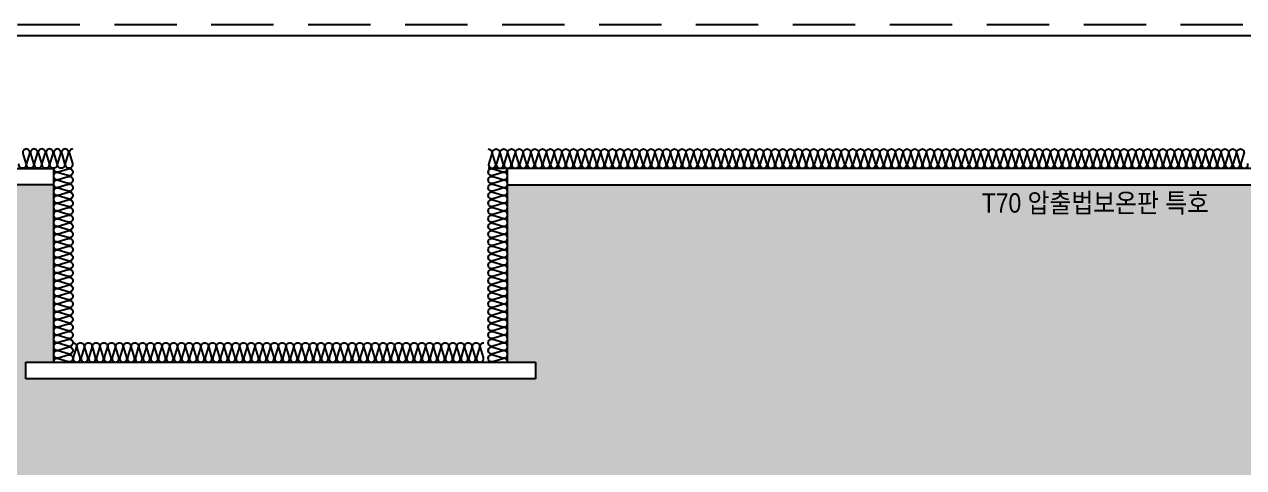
# Model space of a CAD drawing. Header units: millimetres. Extents: x 17311 to 801382, y -242618 to -104888.
# Drawn here: x 126370 to 130773, y -227259 to -225658 of the extents above; entities that cross this region are included whole.
import ezdxf
from ezdxf.enums import TextEntityAlignment as Align

# ---------------------------------------------------------------- set-up
doc = ezdxf.new("R2010")
doc.units = ezdxf.units.MM
doc.header["$LTSCALE"] = 250
doc.linetypes.add('HID', pattern=[2.8, 1.8, -1])
doc.linetypes.add('HIDDEN', pattern=[9.525, 6.35, -3.175])
for name, color, linetype in [('A-FIN-8', 8, 'Continuous'), ('A-버림CONC', 4, 'Continuous'), ('ISL', 251, 'Continuous'), ('인테리어', 7, 'HIDDEN'), ('지반', 254, 'Continuous')]:
    doc.layers.add(name, color=color, linetype=linetype)
doc.layers.add('NOPLOT-단열', color=225, linetype='Continuous', plot=False)
doc.styles.add('Gdim', font='')
doc.styles.get('Gdim').set_extended_font_data('Dotum')

msp = doc.modelspace()

# ---------------------------------------------------------------- hatches: boundary and pattern name
at = {"layer": '지반'}
h = msp.add_hatch(dxfattribs=at)
h.set_pattern_fill('EARTH', color=251, scale=70, angle=45)
h.paths.add_polyline_path([(19867.6, -225858.4), (19867.6, -231658.4), (170632.4, -231658.4), (170632.4, -225896), (163495.3, -225758.4), (163495.3, -226258.4), (163595.3, -226258.4), (163595.3, -226318.4), (162015.3, -226318.4), (162015.3, -227028.4), (162115.3, -227028.4), (162115.3, -227088.4), (157775.3, -227088.4), (157775.3, -227028.4), (157875.3, -227028.4), (157875.3, -226238.4), (149735.3, -226238.4), (149665.3, -226168.4), (136125.3, -226168.4), (136055.3, -226238.4), (128115.3, -226238.4), (128115.3, -226878.4), (128215.3, -226878.4), (128215.3, -226938.4), (126375.3, -226938.4), (126375.3, -226878.4), (126475.3, -226878.4), (126475.3, -226238.4), (126045.3, -226238.4), (126045.3, -226178.4), (126145.3, -226178.4), (126145.3, -225758.4), (27395.3, -225758.4), (27395.3, -225858.4)])

# ---------------------------------------------------------------- linework, layer by layer
at = {"layer": 'A-FIN-8'}
msp.add_line((126341.6, -225698.4), (133695.4, -225698.4), dxfattribs=at)
at = {"layer": 'A-버림CONC'}
for p, q in [((126375.3, -226938.4), (126375.3, -226878.4)), ((126375.3, -226878.4), (128215.3, -226878.4)), ((128215.3, -226878.4), (128215.3, -226938.4)), ((128215.3, -226938.4), (126375.3, -226938.4))]:
    msp.add_line(p, q, dxfattribs=at)
at = {"layer": 'A-버림CONC', "elevation": 0}
for points in [[(126475.3, -226238.4), (126045.3, -226238.4), (126045.3, -226178.4), (126475.3, -226178.4)], [(128115.3, -226238.4), (136055.3, -226238.4)]]:
    msp.add_lwpolyline(points, dxfattribs=at)
at = {"layer": 'ISL', "elevation": 0}
for points in [[(126545.2, -226108.4, 0.509267), (126532.9, -226125.4), (126543.6, -226161.4, -1.372593), (126518.9, -226161.4), (126529.6, -226125.4, 0.509267), (126517.2, -226108.4, 0.509267), (126504.9, -226125.4), (126515.6, -226161.4, -1.372593), (126490.9, -226161.4), (126501.6, -226125.4, 0.509267), (126489.2, -226108.4, 0.509267), (126476.9, -226125.4), (126487.6, -226161.4, -1.372593), (126462.9, -226161.4), (126473.6, -226125.4, 0.509267), (126461.2, -226108.4, 0.509267), (126448.9, -226125.4), (126459.6, -226161.4, -1.372593), (126434.9, -226161.4), (126445.6, -226125.4, 0.509267), (126433.2, -226108.4, 0.509267), (126420.9, -226125.4), (126431.6, -226161.4, -1.372593), (126406.9, -226161.4), (126417.6, -226125.4, 0.509267), (126405.2, -226108.4, 0.509267), (126392.9, -226125.4), (126403.6, -226161.4, -1.372593), (126378.9, -226161.4), (126389.6, -226125.4, 0.509267), (126377.2, -226108.4, 0.509267), (126364.9, -226125.4), (126375.6, -226161.4, -1.372593), (126350.9, -226161.4)], [(128045.3, -226108.4, -0.509267), (128057.6, -226125.4), (128046.9, -226161.4, 1.372593), (128071.6, -226161.4), (128060.9, -226125.4, -0.509267), (128073.3, -226108.4, -0.509267), (128085.6, -226125.4), (128074.9, -226161.4, 1.372593), (128099.6, -226161.4), (128088.9, -226125.4, -0.509267), (128101.3, -226108.4, -0.509267), (128113.6, -226125.4), (128102.9, -226161.4, 1.372593), (128127.6, -226161.4), (128116.9, -226125.4, -0.509267), (128129.3, -226108.4, -0.509267), (128141.6, -226125.4), (128130.9, -226161.4, 1.372593), (128155.6, -226161.4), (128144.9, -226125.4, -0.509267), (128157.3, -226108.4, -0.509267), (128169.6, -226125.4), (128158.9, -226161.4, 1.372593), (128183.6, -226161.4), (128172.9, -226125.4, -0.509267), (128185.3, -226108.4, -0.509267), (128197.6, -226125.4), (128186.9, -226161.4, 1.372593), (128211.6, -226161.4), (128200.9, -226125.4, -0.509267), (128213.3, -226108.4, -0.509267), (128225.6, -226125.4), (128214.9, -226161.4, 1.372593), (128239.6, -226161.4), (128228.9, -226125.4, -0.509267), (128241.3, -226108.4, -0.509267), (128253.6, -226125.4), (128242.9, -226161.4, 1.372593), (128267.6, -226161.4), (128256.9, -226125.4, -0.509267), (128269.3, -226108.4, -0.509267), (128281.6, -226125.4), (128270.9, -226161.4, 1.372593), (128295.6, -226161.4), (128284.9, -226125.4, -0.509267), (128297.3, -226108.4, -0.509267), (128309.6, -226125.4), (128298.9, -226161.4, 1.372593), (128323.6, -226161.4), (128312.9, -226125.4, -0.509267), (128325.3, -226108.4, -0.509267), (128337.6, -226125.4), (128326.9, -226161.4, 1.372593), (128351.6, -226161.4), (128340.9, -226125.4, -0.509267), (128353.3, -226108.4, -0.509267), (128365.6, -226125.4), (128354.9, -226161.4, 1.372593), (128379.6, -226161.4), (128368.9, -226125.4, -0.509267), (128381.3, -226108.4, -0.509267), (128393.6, -226125.4), (128382.9, -226161.4, 1.372593), (128407.6, -226161.4), (128396.9, -226125.4, -0.509267), (128409.3, -226108.4, -0.509267), (128421.6, -226125.4), (128410.9, -226161.4, 1.372593), (128435.6, -226161.4), (128424.9, -226125.4, -0.509267), (128437.3, -226108.4, -0.509267), (128449.6, -226125.4), (128438.9, -226161.4, 1.372593), (128463.6, -226161.4), (128452.9, -226125.4, -0.509267), (128465.3, -226108.4, -0.509267), (128477.6, -226125.4), (128466.9, -226161.4, 1.372593), (128491.6, -226161.4), (128480.9, -226125.4, -0.509267), (128493.3, -226108.4, -0.509267), (128505.6, -226125.4), (128494.9, -226161.4, 1.372593), (128519.6, -226161.4), (128508.9, -226125.4, -0.509267), (128521.3, -226108.4, -0.509267), (128533.6, -226125.4), (128522.9, -226161.4, 1.372593), (128547.6, -226161.4), (128536.9, -226125.4, -0.509267), (128549.3, -226108.4, -0.509267), (128561.6, -226125.4), (128550.9, -226161.4, 1.372593), (128575.6, -226161.4), (128564.9, -226125.4, -0.509267), (128577.3, -226108.4, -0.509267), (128589.6, -226125.4), (128578.9, -226161.4, 1.372593), (128603.6, -226161.4), (128592.9, -226125.4, -0.509267), (128605.3, -226108.4, -0.509267), (128617.6, -226125.4), (128606.9, -226161.4, 1.372593), (128631.6, -226161.4), (128620.9, -226125.4, -0.509267), (128633.3, -226108.4, -0.509267), (128645.6, -226125.4), (128634.9, -226161.4, 1.372593), (128659.6, -226161.4), (128648.9, -226125.4, -0.509267), (128661.3, -226108.4, -0.509267), (128673.6, -226125.4), (128662.9, -226161.4, 1.372593), (128687.6, -226161.4), (128676.9, -226125.4, -0.509267), (128689.3, -226108.4, -0.509267), (128701.6, -226125.4), (128690.9, -226161.4, 1.372593), (128715.6, -226161.4), (128704.9, -226125.4, -0.509267), (128717.3, -226108.4, -0.509267), (128729.6, -226125.4), (128718.9, -226161.4, 1.372593), (128743.6, -226161.4), (128732.9, -226125.4, -0.509267), (128745.3, -226108.4, -0.509267), (128757.6, -226125.4), (128746.9, -226161.4, 1.372593), (128771.6, -226161.4), (128760.9, -226125.4, -0.509267), (128773.3, -226108.4, -0.509267), (128785.6, -226125.4), (128774.9, -226161.4, 1.372593), (128799.6, -226161.4), (128788.9, -226125.4, -0.509267), (128801.3, -226108.4, -0.509267), (128813.6, -226125.4), (128802.9, -226161.4, 1.372593), (128827.6, -226161.4), (128816.9, -226125.4, -0.509267), (128829.3, -226108.4, -0.509267), (128841.6, -226125.4), (128830.9, -226161.4, 1.372593), (128855.6, -226161.4), (128844.9, -226125.4, -0.509267), (128857.3, -226108.4, -0.509267), (128869.6, -226125.4), (128858.9, -226161.4, 1.372593), (128883.6, -226161.4), (128872.9, -226125.4, -0.509267), (128885.3, -226108.4, -0.509267), (128897.6, -226125.4), (128886.9, -226161.4, 1.372593), (128911.6, -226161.4), (128900.9, -226125.4, -0.509267), (128913.3, -226108.4, -0.509267), (128925.6, -226125.4), (128914.9, -226161.4, 1.372593), (128939.6, -226161.4), (128928.9, -226125.4, -0.509267), (128941.3, -226108.4, -0.509267), (128953.6, -226125.4), (128942.9, -226161.4, 1.372593), (128967.6, -226161.4), (128956.9, -226125.4, -0.509267), (128969.3, -226108.4, -0.509267), (128981.6, -226125.4), (128970.9, -226161.4, 1.372593), (128995.6, -226161.4), (128984.9, -226125.4, -0.509267), (128997.3, -226108.4, -0.509267), (129009.6, -226125.4), (128998.9, -226161.4, 1.372593), (129023.6, -226161.4), (129012.9, -226125.4, -0.509267), (129025.3, -226108.4, -0.509267), (129037.6, -226125.4), (129026.9, -226161.4, 1.372593), (129051.6, -226161.4), (129040.9, -226125.4, -0.509267), (129053.3, -226108.4, -0.509267), (129065.6, -226125.4), (129054.9, -226161.4, 1.372593), (129079.6, -226161.4), (129068.9, -226125.4, -0.509267), (129081.3, -226108.4, -0.509267), (129093.6, -226125.4), (129082.9, -226161.4, 1.372593), (129107.6, -226161.4), (129096.9, -226125.4, -0.509267), (129109.3, -226108.4, -0.509267), (129121.6, -226125.4), (129110.9, -226161.4, 1.372593), (129135.6, -226161.4), (129124.9, -226125.4, -0.509267), (129137.3, -226108.4, -0.509267), (129149.6, -226125.4), (129138.9, -226161.4, 1.372593), (129163.6, -226161.4), (129152.9, -226125.4, -0.509267), (129165.3, -226108.4, -0.509267), (129177.6, -226125.4), (129166.9, -226161.4, 1.372593), (129191.6, -226161.4), (129180.9, -226125.4, -0.509267), (129193.3, -226108.4, -0.509267), (129205.6, -226125.4), (129194.9, -226161.4, 1.372593), (129219.6, -226161.4), (129208.9, -226125.4, -0.509267), (129221.3, -226108.4, -0.509267), (129233.6, -226125.4), (129222.9, -226161.4, 1.372593), (129247.6, -226161.4), (129236.9, -226125.4, -0.509267), (129249.3, -226108.4, -0.509267), (129261.6, -226125.4), (129250.9, -226161.4, 1.372593), (129275.6, -226161.4), (129264.9, -226125.4, -0.509267), (129277.3, -226108.4, -0.509267), (129289.6, -226125.4), (129278.9, -226161.4, 1.372593), (129303.6, -226161.4), (129292.9, -226125.4, -0.509267), (129305.3, -226108.4, -0.509267), (129317.6, -226125.4), (129306.9, -226161.4, 1.372593), (129331.6, -226161.4), (129320.9, -226125.4, -0.509267), (129333.3, -226108.4, -0.509267), (129345.6, -226125.4), (129334.9, -226161.4, 1.372593), (129359.6, -226161.4), (129348.9, -226125.4, -0.509267), (129361.3, -226108.4, -0.509267), (129373.6, -226125.4), (129362.9, -226161.4, 1.372593), (129387.6, -226161.4), (129376.9, -226125.4, -0.509267), (129389.3, -226108.4, -0.509267), (129401.6, -226125.4), (129390.9, -226161.4, 1.372593), (129415.6, -226161.4), (129404.9, -226125.4, -0.509267), (129417.3, -226108.4, -0.509267), (129429.6, -226125.4), (129418.9, -226161.4, 1.372593), (129443.6, -226161.4), (129432.9, -226125.4, -0.509267), (129445.3, -226108.4, -0.509267), (129457.6, -226125.4), (129446.9, -226161.4, 1.372593), (129471.6, -226161.4), (129460.9, -226125.4, -0.509267), (129473.3, -226108.4, -0.509267), (129485.6, -226125.4), (129474.9, -226161.4, 1.372593), (129499.6, -226161.4), (129488.9, -226125.4, -0.509267), (129501.3, -226108.4, -0.509267), (129513.6, -226125.4), (129502.9, -226161.4, 1.372593), (129527.6, -226161.4), (129516.9, -226125.4, -0.509267), (129529.3, -226108.4, -0.509267), (129541.6, -226125.4), (129530.9, -226161.4, 1.372593), (129555.6, -226161.4), (129544.9, -226125.4, -0.509267), (129557.3, -226108.4, -0.509267), (129569.6, -226125.4), (129558.9, -226161.4, 1.372593), (129583.6, -226161.4), (129572.9, -226125.4, -0.509267), (129585.3, -226108.4, -0.509267), (129597.6, -226125.4), (129586.9, -226161.4, 1.372593), (129611.6, -226161.4), (129600.9, -226125.4, -0.509267), (129613.3, -226108.4, -0.509267), (129625.6, -226125.4), (129614.9, -226161.4, 1.372593), (129639.6, -226161.4), (129628.9, -226125.4, -0.509267), (129641.3, -226108.4, -0.509267), (129653.6, -226125.4), (129642.9, -226161.4, 1.372593), (129667.6, -226161.4), (129656.9, -226125.4, -0.509267), (129669.3, -226108.4, -0.509267), (129681.6, -226125.4), (129670.9, -226161.4, 1.372593), (129695.6, -226161.4), (129684.9, -226125.4, -0.509267), (129697.3, -226108.4, -0.509267), (129709.6, -226125.4), (129698.9, -226161.4, 1.372593), (129723.6, -226161.4), (129712.9, -226125.4, -0.509267), (129725.3, -226108.4, -0.509267), (129737.6, -226125.4), (129726.9, -226161.4, 1.372593), (129751.6, -226161.4), (129740.9, -226125.4, -0.509267), (129753.3, -226108.4, -0.509267), (129765.6, -226125.4), (129754.9, -226161.4, 1.372593), (129779.6, -226161.4), (129768.9, -226125.4, -0.509267), (129781.3, -226108.4, -0.509267), (129793.6, -226125.4), (129782.9, -226161.4, 1.372593), (129807.6, -226161.4), (129796.9, -226125.4, -0.509267), (129809.3, -226108.4, -0.509267), (129821.6, -226125.4), (129810.9, -226161.4, 1.372593), (129835.6, -226161.4), (129824.9, -226125.4, -0.509267), (129837.3, -226108.4, -0.509267), (129849.6, -226125.4), (129838.9, -226161.4, 1.372593), (129863.6, -226161.4), (129852.9, -226125.4, -0.509267), (129865.3, -226108.4, -0.509267), (129877.6, -226125.4), (129866.9, -226161.4, 1.372593), (129891.6, -226161.4), (129880.9, -226125.4, -0.509267), (129893.3, -226108.4, -0.509267), (129905.6, -226125.4), (129894.9, -226161.4, 1.372593), (129919.6, -226161.4), (129908.9, -226125.4, -0.509267), (129921.3, -226108.4, -0.509267), (129933.6, -226125.4), (129922.9, -226161.4, 1.372593), (129947.6, -226161.4), (129936.9, -226125.4, -0.509267), (129949.3, -226108.4, -0.509267), (129961.6, -226125.4), (129950.9, -226161.4, 1.372593), (129975.6, -226161.4), (129964.9, -226125.4, -0.509267), (129977.3, -226108.4, -0.509267), (129989.6, -226125.4), (129978.9, -226161.4, 1.372593), (130003.6, -226161.4), (129992.9, -226125.4, -0.509267), (130005.3, -226108.4, -0.509267), (130017.6, -226125.4), (130006.9, -226161.4, 1.372593), (130031.6, -226161.4), (130020.9, -226125.4, -0.509267), (130033.3, -226108.4, -0.509267), (130045.6, -226125.4), (130034.9, -226161.4, 1.372593), (130059.6, -226161.4), (130048.9, -226125.4, -0.509267), (130061.3, -226108.4, -0.509267), (130073.6, -226125.4), (130062.9, -226161.4, 1.372593), (130087.6, -226161.4), (130076.9, -226125.4, -0.509267), (130089.3, -226108.4, -0.509267), (130101.6, -226125.4), (130090.9, -226161.4, 1.372593), (130115.6, -226161.4), (130104.9, -226125.4, -0.509267), (130117.3, -226108.4, -0.509267), (130129.6, -226125.4), (130118.9, -226161.4, 1.372593), (130143.6, -226161.4), (130132.9, -226125.4, -0.509267), (130145.3, -226108.4, -0.509267), (130157.6, -226125.4), (130146.9, -226161.4, 1.372593), (130171.6, -226161.4), (130160.9, -226125.4, -0.509267), (130173.3, -226108.4, -0.509267), (130185.6, -226125.4), (130174.9, -226161.4, 1.372593), (130199.6, -226161.4), (130188.9, -226125.4, -0.509267), (130201.3, -226108.4, -0.509267), (130213.6, -226125.4), (130202.9, -226161.4, 1.372593), (130227.6, -226161.4), (130216.9, -226125.4, -0.509267), (130229.3, -226108.4, -0.509267), (130241.6, -226125.4), (130230.9, -226161.4, 1.372593), (130255.6, -226161.4), (130244.9, -226125.4, -0.509267), (130257.3, -226108.4, -0.509267), (130269.6, -226125.4), (130258.9, -226161.4, 1.372593), (130283.6, -226161.4), (130272.9, -226125.4, -0.509267), (130285.3, -226108.4, -0.509267), (130297.6, -226125.4), (130286.9, -226161.4, 1.372593), (130311.6, -226161.4), (130300.9, -226125.4, -0.509267), (130313.3, -226108.4, -0.509267), (130325.6, -226125.4), (130314.9, -226161.4, 1.372593), (130339.6, -226161.4), (130328.9, -226125.4, -0.509267), (130341.3, -226108.4, -0.509267), (130353.6, -226125.4), (130342.9, -226161.4, 1.372593), (130367.6, -226161.4), (130356.9, -226125.4, -0.509267), (130369.3, -226108.4, -0.509267), (130381.6, -226125.4), (130370.9, -226161.4, 1.372593), (130395.6, -226161.4), (130384.9, -226125.4, -0.509267), (130397.3, -226108.4, -0.509267), (130409.6, -226125.4), (130398.9, -226161.4, 1.372593), (130423.6, -226161.4), (130412.9, -226125.4, -0.509267), (130425.3, -226108.4, -0.509267), (130437.6, -226125.4), (130426.9, -226161.4, 1.372593), (130451.6, -226161.4), (130440.9, -226125.4, -0.509267), (130453.3, -226108.4, -0.509267), (130465.6, -226125.4), (130454.9, -226161.4, 1.372593), (130479.6, -226161.4), (130468.9, -226125.4, -0.509267), (130481.3, -226108.4, -0.509267), (130493.6, -226125.4), (130482.9, -226161.4, 1.372593), (130507.6, -226161.4), (130496.9, -226125.4, -0.509267), (130509.3, -226108.4, -0.509267), (130521.6, -226125.4), (130510.9, -226161.4, 1.372593), (130535.6, -226161.4), (130524.9, -226125.4, -0.509267), (130537.3, -226108.4, -0.509267), (130549.6, -226125.4), (130538.9, -226161.4, 1.372593), (130563.6, -226161.4), (130552.9, -226125.4, -0.509267), (130565.3, -226108.4, -0.509267), (130577.6, -226125.4), (130566.9, -226161.4, 1.372593), (130591.6, -226161.4), (130580.9, -226125.4, -0.509267), (130593.3, -226108.4, -0.509267), (130605.6, -226125.4), (130594.9, -226161.4, 1.372593), (130619.6, -226161.4), (130608.9, -226125.4, -0.509267), (130621.3, -226108.4, -0.509267), (130633.6, -226125.4), (130622.9, -226161.4, 1.372593), (130647.6, -226161.4), (130636.9, -226125.4, -0.509267), (130649.3, -226108.4, -0.509267), (130661.6, -226125.4), (130650.9, -226161.4, 1.372593), (130675.6, -226161.4), (130664.9, -226125.4, -0.509267), (130677.3, -226108.4, -0.509267), (130689.6, -226125.4), (130678.9, -226161.4, 1.372593), (130703.6, -226161.4), (130692.9, -226125.4, -0.509267), (130705.3, -226108.4, -0.509267), (130717.6, -226125.4), (130706.9, -226161.4, 1.372593), (130731.6, -226161.4), (130720.9, -226125.4, -0.509267), (130733.3, -226108.4, -0.509267), (130745.6, -226125.4), (130734.9, -226161.4, 1.372593), (130759.6, -226161.4), (130748.9, -226125.4, -0.509267), (130761.3, -226108.4, -0.509267), (130773.6, -226125.4), (130762.9, -226161.4, 1.372593), (130787.6, -226161.4)], [(126475.3, -226178.4, 0.509267), (126492.2, -226190.8), (126528.3, -226180.1, -1.372593), (126528.3, -226204.8), (126492.2, -226194.1, 0.509267), (126475.3, -226206.4, 0.509267), (126492.2, -226218.8), (126528.3, -226208.1, -1.372593), (126528.3, -226232.8), (126492.2, -226222.1, 0.509267), (126475.3, -226234.4, 0.509267), (126492.2, -226246.8), (126528.3, -226236.1, -1.372593), (126528.3, -226260.8), (126492.2, -226250.1, 0.509267), (126475.3, -226262.4, 0.509267), (126492.2, -226274.8), (126528.3, -226264.1, -1.372593), (126528.3, -226288.8), (126492.2, -226278.1, 0.509267), (126475.3, -226290.4, 0.509267), (126492.2, -226302.8), (126528.3, -226292.1, -1.372593), (126528.3, -226316.8), (126492.2, -226306.1, 0.509267), (126475.3, -226318.4, 0.509267), (126492.2, -226330.8), (126528.3, -226320.1, -1.372593), (126528.3, -226344.8), (126492.2, -226334.1, 0.509267), (126475.3, -226346.4, 0.509267), (126492.2, -226358.8), (126528.3, -226348.1, -1.372593), (126528.3, -226372.8), (126492.2, -226362.1, 0.509267), (126475.3, -226374.4, 0.509267), (126492.2, -226386.8), (126528.3, -226376.1, -1.372593), (126528.3, -226400.8), (126492.2, -226390.1, 0.509267), (126475.3, -226402.4, 0.509267), (126492.2, -226414.8), (126528.3, -226404.1, -1.372593), (126528.3, -226428.8), (126492.2, -226418.1, 0.509267), (126475.3, -226430.4, 0.509267), (126492.2, -226442.8), (126528.3, -226432.1, -1.372593), (126528.3, -226456.8), (126492.2, -226446.1, 0.509267), (126475.3, -226458.4, 0.509267), (126492.2, -226470.8), (126528.3, -226460.1, -1.372593), (126528.3, -226484.8), (126492.2, -226474.1, 0.509267), (126475.3, -226486.4, 0.509267), (126492.2, -226498.8), (126528.3, -226488.1, -1.372593), (126528.3, -226512.8), (126492.2, -226502.1, 0.509267), (126475.3, -226514.4, 0.509267), (126492.2, -226526.8), (126528.3, -226516.1, -1.372593), (126528.3, -226540.8), (126492.2, -226530.1, 0.509267), (126475.3, -226542.4, 0.509267), (126492.2, -226554.8), (126528.3, -226544.1, -1.372593), (126528.3, -226568.8), (126492.2, -226558.1, 0.509267), (126475.3, -226570.4, 0.509267), (126492.2, -226582.8), (126528.3, -226572.1, -1.372593), (126528.3, -226596.8), (126492.2, -226586.1, 0.509267), (126475.3, -226598.4, 0.509267), (126492.2, -226610.8), (126528.3, -226600.1, -1.372593), (126528.3, -226624.8), (126492.2, -226614.1, 0.509267), (126475.3, -226626.4, 0.509267), (126492.2, -226638.8), (126528.3, -226628.1, -1.372593), (126528.3, -226652.8), (126492.2, -226642.1, 0.509267), (126475.3, -226654.4, 0.509267), (126492.2, -226666.8), (126528.3, -226656.1, -1.372593), (126528.3, -226680.8), (126492.2, -226670.1, 0.509267), (126475.3, -226682.4, 0.509267), (126492.2, -226694.8), (126528.3, -226684.1, -1.372593), (126528.3, -226708.8), (126492.2, -226698.1, 0.509267), (126475.3, -226710.4, 0.509267), (126492.2, -226722.8), (126528.3, -226712.1, -1.372593), (126528.3, -226736.8), (126492.2, -226726.1, 0.509267), (126475.3, -226738.4, 0.509267), (126492.2, -226750.8), (126528.3, -226740.1, -1.372593), (126528.3, -226764.8), (126492.2, -226754.1, 0.509267), (126475.3, -226766.4, 0.509267), (126492.2, -226778.8), (126528.3, -226768.1, -1.372593), (126528.3, -226792.8), (126492.2, -226782.1, 0.509267), (126475.3, -226794.4, 0.509267), (126492.2, -226806.8), (126528.3, -226796.1, -1.372593), (126528.3, -226820.8), (126492.2, -226810.1, 0.509267), (126475.3, -226822.4, 0.509267), (126492.2, -226834.8), (126528.3, -226824.1, -1.372593), (126528.3, -226848.8), (126492.2, -226838.1, 0.509267), (126475.3, -226850.4, 0.509267), (126492.2, -226862.8), (126528.3, -226852.1, -1.372593), (126528.3, -226876.8), (126492.2, -226866.1, 0.509267), (126475.3, -226878.4)], [(128115.3, -226878.4, 0.509267), (128098.3, -226866), (128062.2, -226876.8, -1.372593), (128062.2, -226852), (128098.3, -226862.8, 0.509267), (128115.3, -226850.4, 0.509267), (128098.3, -226838), (128062.2, -226848.8, -1.372593), (128062.2, -226824), (128098.3, -226834.8, 0.509267), (128115.3, -226822.4, 0.509267), (128098.3, -226810), (128062.2, -226820.8, -1.372593), (128062.2, -226796), (128098.3, -226806.8, 0.509267), (128115.3, -226794.4, 0.509267), (128098.3, -226782), (128062.2, -226792.8, -1.372593), (128062.2, -226768), (128098.3, -226778.8, 0.509267), (128115.3, -226766.4, 0.509267), (128098.3, -226754), (128062.2, -226764.8, -1.372593), (128062.2, -226740), (128098.3, -226750.8, 0.509267), (128115.3, -226738.4, 0.509267), (128098.3, -226726), (128062.2, -226736.8, -1.372593), (128062.2, -226712), (128098.3, -226722.8, 0.509267), (128115.3, -226710.4, 0.509267), (128098.3, -226698), (128062.2, -226708.8, -1.372593), (128062.2, -226684), (128098.3, -226694.8, 0.509267), (128115.3, -226682.4, 0.509267), (128098.3, -226670), (128062.2, -226680.8, -1.372593), (128062.2, -226656), (128098.3, -226666.8, 0.509267), (128115.3, -226654.4, 0.509267), (128098.3, -226642), (128062.2, -226652.8, -1.372593), (128062.2, -226628), (128098.3, -226638.8, 0.509267), (128115.3, -226626.4, 0.509267), (128098.3, -226614), (128062.2, -226624.8, -1.372593), (128062.2, -226600), (128098.3, -226610.8, 0.509267), (128115.3, -226598.4, 0.509267), (128098.3, -226586), (128062.2, -226596.8, -1.372593), (128062.2, -226572), (128098.3, -226582.8, 0.509267), (128115.3, -226570.4, 0.509267), (128098.3, -226558), (128062.2, -226568.8, -1.372593), (128062.2, -226544), (128098.3, -226554.8, 0.509267), (128115.3, -226542.4, 0.509267), (128098.3, -226530), (128062.2, -226540.8, -1.372593), (128062.2, -226516), (128098.3, -226526.8, 0.509267), (128115.3, -226514.4, 0.509267), (128098.3, -226502), (128062.2, -226512.8, -1.372593), (128062.2, -226488), (128098.3, -226498.8, 0.509267), (128115.3, -226486.4, 0.509267), (128098.3, -226474), (128062.2, -226484.8, -1.372593), (128062.2, -226460), (128098.3, -226470.8, 0.509267), (128115.3, -226458.4, 0.509267), (128098.3, -226446), (128062.2, -226456.8, -1.372593), (128062.2, -226432), (128098.3, -226442.8, 0.509267), (128115.3, -226430.4, 0.509267), (128098.3, -226418), (128062.2, -226428.8, -1.372593), (128062.2, -226404), (128098.3, -226414.8, 0.509267), (128115.3, -226402.4, 0.509267), (128098.3, -226390), (128062.2, -226400.8, -1.372593), (128062.2, -226376), (128098.3, -226386.8, 0.509267), (128115.3, -226374.4, 0.509267), (128098.3, -226362), (128062.2, -226372.8, -1.372593), (128062.2, -226348), (128098.3, -226358.8, 0.509267), (128115.3, -226346.4, 0.509267), (128098.3, -226334), (128062.2, -226344.8, -1.372593), (128062.2, -226320), (128098.3, -226330.8, 0.509267), (128115.3, -226318.4, 0.509267), (128098.3, -226306), (128062.2, -226316.8, -1.372593), (128062.2, -226292), (128098.3, -226302.8, 0.509267), (128115.3, -226290.4, 0.509267), (128098.3, -226278), (128062.2, -226288.8, -1.372593), (128062.2, -226264), (128098.3, -226274.8, 0.509267), (128115.3, -226262.4, 0.509267), (128098.3, -226250), (128062.2, -226260.8, -1.372593), (128062.2, -226236), (128098.3, -226246.8, 0.509267), (128115.3, -226234.4, 0.509267), (128098.3, -226222), (128062.2, -226232.8, -1.372593), (128062.2, -226208), (128098.3, -226218.8, 0.509267), (128115.3, -226206.4, 0.509267), (128098.3, -226194), (128062.2, -226204.8, -1.372593), (128062.2, -226180), (128098.3, -226190.8, 0.509267), (128115.3, -226178.4)], [(126545.3, -226808.4, -0.509267), (126557.6, -226825.4), (126546.9, -226861.4, 1.372593), (126571.6, -226861.4), (126560.9, -226825.4, -0.509267), (126573.3, -226808.4, -0.509267), (126585.6, -226825.4), (126574.9, -226861.4, 1.372593), (126599.6, -226861.4), (126588.9, -226825.4, -0.509267), (126601.3, -226808.4, -0.509267), (126613.6, -226825.4), (126602.9, -226861.4, 1.372593), (126627.6, -226861.4), (126616.9, -226825.4, -0.509267), (126629.3, -226808.4, -0.509267), (126641.6, -226825.4), (126630.9, -226861.4, 1.372593), (126655.6, -226861.4), (126644.9, -226825.4, -0.509267), (126657.3, -226808.4, -0.509267), (126669.6, -226825.4), (126658.9, -226861.4, 1.372593), (126683.6, -226861.4), (126672.9, -226825.4, -0.509267), (126685.3, -226808.4, -0.509267), (126697.6, -226825.4), (126686.9, -226861.4, 1.372593), (126711.6, -226861.4), (126700.9, -226825.4, -0.509267), (126713.3, -226808.4, -0.509267), (126725.6, -226825.4), (126714.9, -226861.4, 1.372593), (126739.6, -226861.4), (126728.9, -226825.4, -0.509267), (126741.3, -226808.4, -0.509267), (126753.6, -226825.4), (126742.9, -226861.4, 1.372593), (126767.6, -226861.4), (126756.9, -226825.4, -0.509267), (126769.3, -226808.4, -0.509267), (126781.6, -226825.4), (126770.9, -226861.4, 1.372593), (126795.6, -226861.4), (126784.9, -226825.4, -0.509267), (126797.3, -226808.4, -0.509267), (126809.6, -226825.4), (126798.9, -226861.4, 1.372593), (126823.6, -226861.4), (126812.9, -226825.4, -0.509267), (126825.3, -226808.4, -0.509267), (126837.6, -226825.4), (126826.9, -226861.4, 1.372593), (126851.6, -226861.4), (126840.9, -226825.4, -0.509267), (126853.3, -226808.4, -0.509267), (126865.6, -226825.4), (126854.9, -226861.4, 1.372593), (126879.6, -226861.4), (126868.9, -226825.4, -0.509267), (126881.3, -226808.4, -0.509267), (126893.6, -226825.4), (126882.9, -226861.4, 1.372593), (126907.6, -226861.4), (126896.9, -226825.4, -0.509267), (126909.3, -226808.4, -0.509267), (126921.6, -226825.4), (126910.9, -226861.4, 1.372593), (126935.6, -226861.4), (126924.9, -226825.4, -0.509267), (126937.3, -226808.4, -0.509267), (126949.6, -226825.4), (126938.9, -226861.4, 1.372593), (126963.6, -226861.4), (126952.9, -226825.4, -0.509267), (126965.3, -226808.4, -0.509267), (126977.6, -226825.4), (126966.9, -226861.4, 1.372593), (126991.6, -226861.4), (126980.9, -226825.4, -0.509267), (126993.3, -226808.4, -0.509267), (127005.6, -226825.4), (126994.9, -226861.4, 1.372593), (127019.6, -226861.4), (127008.9, -226825.4, -0.509267), (127021.3, -226808.4, -0.509267), (127033.6, -226825.4), (127022.9, -226861.4, 1.372593), (127047.6, -226861.4), (127036.9, -226825.4, -0.509267), (127049.3, -226808.4, -0.509267), (127061.6, -226825.4), (127050.9, -226861.4, 1.372593), (127075.6, -226861.4), (127064.9, -226825.4, -0.509267), (127077.3, -226808.4, -0.509267), (127089.6, -226825.4), (127078.9, -226861.4, 1.372593), (127103.6, -226861.4), (127092.9, -226825.4, -0.509267), (127105.3, -226808.4, -0.509267), (127117.6, -226825.4), (127106.9, -226861.4, 1.372593), (127131.6, -226861.4), (127120.9, -226825.4, -0.509267), (127133.3, -226808.4, -0.509267), (127145.6, -226825.4), (127134.9, -226861.4, 1.372593), (127159.6, -226861.4), (127148.9, -226825.4, -0.509267), (127161.3, -226808.4, -0.509267), (127173.6, -226825.4), (127162.9, -226861.4, 1.372593), (127187.6, -226861.4), (127176.9, -226825.4, -0.509267), (127189.3, -226808.4, -0.509267), (127201.6, -226825.4), (127190.9, -226861.4, 1.372593), (127215.6, -226861.4), (127204.9, -226825.4, -0.509267), (127217.3, -226808.4, -0.509267), (127229.6, -226825.4), (127218.9, -226861.4, 1.372593), (127243.6, -226861.4), (127232.9, -226825.4, -0.509267), (127245.3, -226808.4, -0.509267), (127257.6, -226825.4), (127246.9, -226861.4, 1.372593), (127271.6, -226861.4), (127260.9, -226825.4, -0.509267), (127273.3, -226808.4, -0.509267), (127285.6, -226825.4), (127274.9, -226861.4, 1.372593), (127299.6, -226861.4), (127288.9, -226825.4, -0.509267), (127301.3, -226808.4, -0.509267), (127313.6, -226825.4), (127302.9, -226861.4, 1.372593), (127327.6, -226861.4), (127316.9, -226825.4, -0.509267), (127329.3, -226808.4, -0.509267), (127341.6, -226825.4), (127330.9, -226861.4, 1.372593), (127355.6, -226861.4), (127344.9, -226825.4, -0.509267), (127357.3, -226808.4, -0.509267), (127369.6, -226825.4), (127358.9, -226861.4, 1.372593), (127383.6, -226861.4), (127372.9, -226825.4, -0.509267), (127385.3, -226808.4, -0.509267), (127397.6, -226825.4), (127386.9, -226861.4, 1.372593), (127411.6, -226861.4), (127400.9, -226825.4, -0.509267), (127413.3, -226808.4, -0.509267), (127425.6, -226825.4), (127414.9, -226861.4, 1.372593), (127439.6, -226861.4), (127428.9, -226825.4, -0.509267), (127441.3, -226808.4, -0.509267), (127453.6, -226825.4), (127442.9, -226861.4, 1.372593), (127467.6, -226861.4), (127456.9, -226825.4, -0.509267), (127469.3, -226808.4, -0.509267), (127481.6, -226825.4), (127470.9, -226861.4, 1.372593), (127495.6, -226861.4), (127484.9, -226825.4, -0.509267), (127497.3, -226808.4, -0.509267), (127509.6, -226825.4), (127498.9, -226861.4, 1.372593), (127523.6, -226861.4), (127512.9, -226825.4, -0.509267), (127525.3, -226808.4, -0.509267), (127537.6, -226825.4), (127526.9, -226861.4, 1.372593), (127551.6, -226861.4), (127540.9, -226825.4, -0.509267), (127553.3, -226808.4, -0.509267), (127565.6, -226825.4), (127554.9, -226861.4, 1.372593), (127579.6, -226861.4), (127568.9, -226825.4, -0.509267), (127581.3, -226808.4, -0.509267), (127593.6, -226825.4), (127582.9, -226861.4, 1.372593), (127607.6, -226861.4), (127596.9, -226825.4, -0.509267), (127609.3, -226808.4, -0.509267), (127621.6, -226825.4), (127610.9, -226861.4, 1.372593), (127635.6, -226861.4), (127624.9, -226825.4, -0.509267), (127637.3, -226808.4, -0.509267), (127649.6, -226825.4), (127638.9, -226861.4, 1.372593), (127663.6, -226861.4), (127652.9, -226825.4, -0.509267), (127665.3, -226808.4, -0.509267), (127677.6, -226825.4), (127666.9, -226861.4, 1.372593), (127691.6, -226861.4), (127680.9, -226825.4, -0.509267), (127693.3, -226808.4, -0.509267), (127705.6, -226825.4), (127694.9, -226861.4, 1.372593), (127719.6, -226861.4), (127708.9, -226825.4, -0.509267), (127721.3, -226808.4, -0.509267), (127733.6, -226825.4), (127722.9, -226861.4, 1.372593), (127747.6, -226861.4), (127736.9, -226825.4, -0.509267), (127749.3, -226808.4, -0.509267), (127761.6, -226825.4), (127750.9, -226861.4, 1.372593), (127775.6, -226861.4), (127764.9, -226825.4, -0.509267), (127777.3, -226808.4, -0.509267), (127789.6, -226825.4), (127778.9, -226861.4, 1.372593), (127803.6, -226861.4), (127792.9, -226825.4, -0.509267), (127805.3, -226808.4, -0.509267), (127817.6, -226825.4), (127806.9, -226861.4, 1.372593), (127831.6, -226861.4), (127820.9, -226825.4, -0.509267), (127833.3, -226808.4, -0.509267), (127845.6, -226825.4), (127834.9, -226861.4, 1.372593), (127859.6, -226861.4), (127848.9, -226825.4, -0.509267), (127861.3, -226808.4, -0.509267), (127873.6, -226825.4), (127862.9, -226861.4, 1.372593), (127887.6, -226861.4), (127876.9, -226825.4, -0.509267), (127889.3, -226808.4, -0.509267), (127901.6, -226825.4), (127890.9, -226861.4, 1.372593), (127915.6, -226861.4), (127904.9, -226825.4, -0.509267), (127917.3, -226808.4, -0.509267), (127929.6, -226825.4), (127918.9, -226861.4, 1.372593), (127943.6, -226861.4), (127932.9, -226825.4, -0.509267), (127945.3, -226808.4, -0.509267), (127957.6, -226825.4), (127946.9, -226861.4, 1.372593), (127971.6, -226861.4), (127960.9, -226825.4, -0.509267), (127973.3, -226808.4, -0.509267), (127985.6, -226825.4), (127974.9, -226861.4, 1.372593), (127999.6, -226861.4), (127988.9, -226825.4, -0.509267), (128001.3, -226808.4, -0.509267), (128013.6, -226825.4), (128002.9, -226861.4, 1.372593), (128027.6, -226861.4), (128016.9, -226825.4, -0.509267), (128029.3, -226808.4)]]:
    msp.add_lwpolyline(points, format="xyb", dxfattribs=at)
for points in [[(135995.3, -226108.4), (135995.3, -226178.4), (128045.3, -226178.4)], [(126475.3, -226178.4), (126475.3, -226878.4), (128115.3, -226878.4), (128115.3, -226178.4)]]:
    msp.add_lwpolyline(points, dxfattribs=at)
at = {"layer": '인테리어', "linetype": 'HID', "ltscale": 0.5}
msp.add_line((126345.3, -225658.4), (133695.4, -225658.4), dxfattribs=at)

# ---------------------------------------------------------------- texts
at = {"layer": 'NOPLOT-단열', "style": 'Gdim', "width": 0.9}
msp.add_text('T70 압출법보온판 특호', height=70, dxfattribs=at).set_placement((130237.7, -226303.4), align=Align.MIDDLE_CENTER)

doc.saveas('drawing.dxf')
